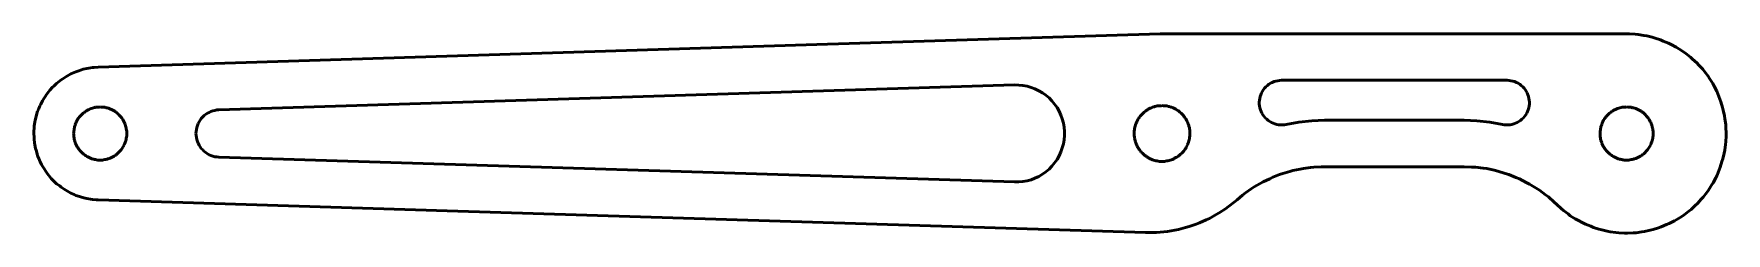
# Model space of a CAD drawing. Header units: millimetres. Extents: x 86 to 214, y 110 to 125.
import ezdxf

# ---------------------------------------------------------------- set-up
doc = ezdxf.new("R2010")
doc.units = ezdxf.units.MM
doc.layers.add('Visible (ISO)', color=7, linetype='Continuous', lineweight=50)

msp = doc.modelspace()

# ---------------------------------------------------------------- linework, layer by layer
at = {"layer": 'Visible (ISO)'}
for p, q in [((91.26, 122.19), (144.59, 123.86)), ((144.59, 123.86), (171.26, 124.69)), ((171.26, 124.69), (171.36, 124.69)), ((171.36, 124.69), (171.57, 124.7)), ((171.57, 124.7), (194.8, 124.7)), ((194.8, 124.7), (206.41, 124.7)), ((206.41, 124.7), (206.63, 124.69)), ((206.63, 124.69), (207.07, 124.67)), ((207.07, 124.67), (207.28, 124.64)), ((207.28, 124.64), (207.71, 124.58)), ((207.71, 124.58), (207.93, 124.54)), ((207.93, 124.54), (208.35, 124.44)), ((208.35, 124.44), (208.56, 124.38)), ((208.56, 124.38), (208.97, 124.25)), ((208.97, 124.25), (209.17, 124.16)), ((209.17, 124.16), (209.58, 124)), ((209.58, 124), (209.77, 123.9)), ((209.77, 123.9), (210.16, 123.7)), ((210.16, 123.7), (210.34, 123.58)), ((210.34, 123.58), (210.71, 123.35)), ((210.71, 123.35), (210.88, 123.22)), ((210.88, 123.22), (211.22, 122.95)), ((211.22, 122.95), (211.39, 122.8)), ((211.39, 122.8), (211.71, 122.51)), ((211.71, 122.51), (211.85, 122.35)), ((88.25, 121.06), (88.47, 121.24)), ((88.47, 121.24), (88.59, 121.32)), ((88.59, 121.32), (88.82, 121.47)), ((88.82, 121.47), (88.95, 121.54)), ((88.95, 121.54), (89.2, 121.68)), ((89.2, 121.68), (89.33, 121.74)), ((89.33, 121.74), (89.59, 121.85)), ((89.59, 121.85), (89.73, 121.9)), ((89.73, 121.9), (90, 121.99)), ((90, 121.99), (90.13, 122.03)), ((90.13, 122.03), (90.41, 122.1)), ((90.41, 122.1), (90.55, 122.12)), ((90.55, 122.12), (90.83, 122.16)), ((90.83, 122.16), (90.97, 122.17)), ((90.97, 122.17), (91.26, 122.19)), ((179.85, 121.1), (179.99, 121.14)), ((179.99, 121.14), (180.13, 121.17)), ((180.13, 121.17), (180.27, 121.19)), ((180.27, 121.19), (180.41, 121.2)), ((180.41, 121.2), (197.41, 121.2)), ((197.41, 121.2), (197.56, 121.19)), ((197.56, 121.19), (197.7, 121.17)), ((197.7, 121.17), (197.84, 121.14)), ((197.84, 121.14), (197.98, 121.1)), ((211.85, 122.35), (212.15, 122.03)), ((212.15, 122.03), (212.28, 121.86)), ((212.28, 121.86), (212.55, 121.51)), ((212.55, 121.51), (212.66, 121.33)), ((212.66, 121.33), (212.9, 120.96)), ((87.13, 119.77), (87.28, 120.01)), ((87.28, 120.01), (87.37, 120.13)), ((87.37, 120.13), (87.54, 120.36)), ((87.54, 120.36), (87.63, 120.46)), ((87.63, 120.46), (87.82, 120.68)), ((87.82, 120.68), (87.93, 120.77)), ((87.93, 120.77), (88.13, 120.97)), ((88.13, 120.97), (88.25, 121.06)), ((100.36, 118.98), (160.3, 120.85)), ((160.3, 120.85), (160.62, 120.84)), ((160.62, 120.84), (160.93, 120.81)), ((160.93, 120.81), (161.24, 120.76)), ((161.24, 120.76), (161.55, 120.67)), ((161.55, 120.67), (161.84, 120.56)), ((161.84, 120.56), (162.13, 120.42)), ((162.13, 120.42), (162.4, 120.26)), ((162.4, 120.26), (162.66, 120.08)), ((162.66, 120.08), (162.9, 119.87)), ((162.9, 119.87), (163.12, 119.65)), ((178.77, 119.84), (178.8, 119.98)), ((178.8, 119.98), (178.85, 120.12)), ((178.85, 120.12), (178.91, 120.25)), ((178.91, 120.25), (178.98, 120.38)), ((178.98, 120.38), (179.05, 120.5)), ((179.05, 120.5), (179.14, 120.61)), ((179.14, 120.61), (179.24, 120.72)), ((179.24, 120.72), (179.35, 120.82)), ((179.35, 120.82), (179.46, 120.9)), ((179.46, 120.9), (179.59, 120.98)), ((179.59, 120.98), (179.72, 121.04)), ((179.72, 121.04), (179.85, 121.1)), ((197.98, 121.1), (198.11, 121.04)), ((198.11, 121.04), (198.24, 120.98)), ((198.24, 120.98), (198.36, 120.9)), ((198.36, 120.9), (198.48, 120.82)), ((198.48, 120.82), (198.59, 120.72)), ((198.59, 120.72), (198.69, 120.61)), ((198.69, 120.61), (198.77, 120.5)), ((198.77, 120.5), (198.85, 120.38)), ((198.85, 120.38), (198.92, 120.25)), ((198.92, 120.25), (198.98, 120.12)), ((198.98, 120.12), (199.03, 119.98)), ((199.03, 119.98), (199.06, 119.84)), ((212.9, 120.96), (213, 120.77)), ((213, 120.77), (213.2, 120.39)), ((213.2, 120.39), (213.29, 120.19)), ((213.29, 120.19), (213.45, 119.78)), ((86.58, 118.47), (86.62, 118.6)), ((86.62, 118.6), (86.7, 118.87)), ((86.7, 118.87), (86.76, 119.01)), ((86.76, 119.01), (86.86, 119.27)), ((86.86, 119.27), (86.93, 119.4)), ((86.93, 119.4), (87.06, 119.65)), ((87.06, 119.65), (87.13, 119.77)), ((90, 118.61), (89.96, 118.56)), ((90.08, 118.68), (90, 118.61)), ((90.13, 118.73), (90.08, 118.68)), ((90.22, 118.8), (90.13, 118.73)), ((90.27, 118.84), (90.22, 118.8)), ((90.36, 118.89), (90.27, 118.84)), ((90.41, 118.93), (90.36, 118.89)), ((90.51, 118.98), (90.41, 118.93)), ((90.57, 119.01), (90.51, 118.98)), ((90.67, 119.05), (90.57, 119.01)), ((90.73, 119.08), (90.67, 119.05)), ((90.83, 119.11), (90.73, 119.08)), ((90.9, 119.13), (90.83, 119.11)), ((91, 119.15), (90.9, 119.13)), ((91.07, 119.17), (91, 119.15)), ((91.18, 119.18), (91.07, 119.17)), ((91.24, 119.19), (91.18, 119.18)), ((91.35, 119.19), (91.24, 119.19)), ((91.41, 119.2), (91.35, 119.19)), ((91.52, 119.19), (91.41, 119.2)), ((91.59, 119.19), (91.52, 119.19)), ((91.7, 119.18), (91.59, 119.19)), ((91.76, 119.17), (91.7, 119.18)), ((91.87, 119.14), (91.76, 119.17)), ((91.93, 119.13), (91.87, 119.14)), ((92.04, 119.1), (91.93, 119.13)), ((92.1, 119.08), (92.04, 119.1)), ((92.2, 119.03), (92.1, 119.08)), ((92.26, 119.01), (92.2, 119.03)), ((92.36, 118.96), (92.26, 119.01)), ((92.41, 118.93), (92.36, 118.96)), ((92.51, 118.87), (92.41, 118.93)), ((92.56, 118.84), (92.51, 118.87)), ((92.65, 118.77), (92.56, 118.84)), ((92.7, 118.73), (92.65, 118.77)), ((92.78, 118.66), (92.7, 118.73)), ((92.83, 118.61), (92.78, 118.66)), ((92.9, 118.53), (92.83, 118.61)), ((99.25, 118.54), (99.37, 118.64)), ((99.37, 118.64), (99.49, 118.72)), ((99.49, 118.72), (99.63, 118.79)), ((99.63, 118.79), (99.76, 118.86)), ((99.76, 118.86), (99.91, 118.9)), ((99.91, 118.9), (100.06, 118.94)), ((100.06, 118.94), (100.21, 118.97)), ((100.21, 118.97), (100.36, 118.98)), ((163.12, 119.65), (163.32, 119.41)), ((163.32, 119.41), (163.5, 119.15)), ((163.5, 119.15), (163.66, 118.87)), ((163.66, 118.87), (163.79, 118.58)), ((163.79, 118.58), (163.9, 118.29)), ((169.88, 118.63), (169.81, 118.55)), ((169.93, 118.68), (169.88, 118.63)), ((170.01, 118.76), (169.93, 118.68)), ((170.06, 118.81), (170.01, 118.76)), ((170.16, 118.88), (170.06, 118.81)), ((170.21, 118.92), (170.16, 118.88)), ((170.31, 118.98), (170.21, 118.92)), ((170.36, 119.02), (170.31, 118.98)), ((170.47, 119.07), (170.36, 119.02)), ((170.53, 119.1), (170.47, 119.07)), ((170.63, 119.14), (170.53, 119.1)), ((170.7, 119.17), (170.63, 119.14)), ((170.81, 119.2), (170.7, 119.17)), ((170.87, 119.23), (170.81, 119.2)), ((170.98, 119.25), (170.87, 119.23)), ((171.05, 119.27), (170.98, 119.25)), ((171.16, 119.28), (171.05, 119.27)), ((171.23, 119.29), (171.16, 119.28)), ((171.35, 119.29), (171.23, 119.29)), ((171.41, 119.3), (171.35, 119.29)), ((171.53, 119.29), (171.41, 119.3)), ((171.6, 119.29), (171.53, 119.29)), ((171.71, 119.27), (171.6, 119.29)), ((171.78, 119.27), (171.71, 119.27)), ((171.89, 119.24), (171.78, 119.27)), ((171.96, 119.23), (171.89, 119.24)), ((172.07, 119.19), (171.96, 119.23)), ((172.13, 119.17), (172.07, 119.19)), ((172.24, 119.13), (172.13, 119.17)), ((172.3, 119.1), (172.24, 119.13)), ((172.4, 119.05), (172.3, 119.1)), ((172.46, 119.02), (172.4, 119.05)), ((172.56, 118.95), (172.46, 119.02)), ((172.62, 118.92), (172.56, 118.95)), ((172.71, 118.85), (172.62, 118.92)), ((172.76, 118.81), (172.71, 118.85)), ((172.85, 118.73), (172.76, 118.81)), ((172.9, 118.68), (172.85, 118.73)), ((172.98, 118.6), (172.9, 118.68)), ((173.02, 118.55), (172.98, 118.6)), ((178.74, 119.56), (178.75, 119.7)), ((178.74, 119.41), (178.74, 119.56)), ((178.76, 119.27), (178.74, 119.41)), ((178.75, 119.7), (178.77, 119.84)), ((178.79, 119.13), (178.76, 119.27)), ((178.83, 118.99), (178.79, 119.13)), ((178.88, 118.85), (178.83, 118.99)), ((178.94, 118.72), (178.88, 118.85)), ((179.01, 118.6), (178.94, 118.72)), ((179.1, 118.48), (179.01, 118.6)), ((198.81, 118.6), (198.73, 118.48)), ((198.89, 118.72), (198.81, 118.6)), ((198.95, 118.85), (198.89, 118.72)), ((199, 118.99), (198.95, 118.85)), ((199.04, 119.13), (199, 118.99)), ((199.07, 119.27), (199.04, 119.13)), ((199.06, 119.84), (199.08, 119.7)), ((199.09, 119.41), (199.07, 119.27)), ((199.08, 119.7), (199.09, 119.56)), ((199.09, 119.56), (199.09, 119.41)), ((205, 118.61), (204.96, 118.56)), ((205.08, 118.68), (205, 118.61)), ((205.13, 118.73), (205.08, 118.68)), ((205.22, 118.8), (205.13, 118.73)), ((205.27, 118.84), (205.22, 118.8)), ((205.36, 118.89), (205.27, 118.84)), ((205.41, 118.93), (205.36, 118.89)), ((205.51, 118.98), (205.41, 118.93)), ((205.57, 119.01), (205.51, 118.98)), ((205.67, 119.05), (205.57, 119.01)), ((205.73, 119.08), (205.67, 119.05)), ((205.83, 119.11), (205.73, 119.08)), ((205.9, 119.13), (205.83, 119.11)), ((206, 119.15), (205.9, 119.13)), ((206.07, 119.17), (206, 119.15)), ((206.18, 119.18), (206.07, 119.17)), ((206.24, 119.19), (206.18, 119.18)), ((206.35, 119.19), (206.24, 119.19)), ((206.41, 119.2), (206.35, 119.19)), ((206.52, 119.19), (206.41, 119.2)), ((206.59, 119.19), (206.52, 119.19)), ((206.7, 119.18), (206.59, 119.19)), ((206.76, 119.17), (206.7, 119.18)), ((206.87, 119.14), (206.76, 119.17)), ((206.93, 119.13), (206.87, 119.14)), ((207.04, 119.1), (206.93, 119.13)), ((207.1, 119.08), (207.04, 119.1)), ((207.2, 119.03), (207.1, 119.08)), ((207.26, 119.01), (207.2, 119.03)), ((207.36, 118.96), (207.26, 119.01)), ((207.41, 118.93), (207.36, 118.96)), ((207.51, 118.87), (207.41, 118.93)), ((207.56, 118.84), (207.51, 118.87)), ((207.65, 118.77), (207.56, 118.84)), ((207.7, 118.73), (207.65, 118.77)), ((207.78, 118.66), (207.7, 118.73)), ((207.83, 118.61), (207.78, 118.66)), ((207.9, 118.53), (207.83, 118.61)), ((213.45, 119.78), (213.52, 119.58)), ((213.52, 119.58), (213.65, 119.16)), ((213.65, 119.16), (213.7, 118.95)), ((213.7, 118.95), (213.8, 118.53)), ((86.41, 117.2), (86.42, 117.34)), ((86.42, 117.34), (86.43, 117.62)), ((86.43, 117.62), (86.45, 117.77)), ((86.45, 117.77), (86.49, 118.05)), ((86.49, 118.05), (86.52, 118.19)), ((86.52, 118.19), (86.58, 118.47)), ((89.42, 117.31), (89.41, 117.2)), ((89.44, 117.48), (89.42, 117.37)), ((89.42, 117.37), (89.42, 117.31)), ((89.47, 117.65), (89.44, 117.54)), ((89.44, 117.54), (89.44, 117.48)), ((89.48, 117.71), (89.47, 117.65)), ((89.52, 117.82), (89.48, 117.71)), ((89.54, 117.88), (89.52, 117.82)), ((89.58, 117.98), (89.54, 117.88)), ((89.6, 118.04), (89.58, 117.98)), ((89.65, 118.14), (89.6, 118.04)), ((89.68, 118.2), (89.65, 118.14)), ((89.74, 118.29), (89.68, 118.2)), ((89.78, 118.34), (89.74, 118.29)), ((89.84, 118.43), (89.78, 118.34)), ((89.88, 118.48), (89.84, 118.43)), ((89.96, 118.56), (89.88, 118.48)), ((92.95, 118.48), (92.9, 118.53)), ((93.01, 118.4), (92.95, 118.48)), ((93.05, 118.34), (93.01, 118.4)), ((93.11, 118.25), (93.05, 118.34)), ((93.15, 118.2), (93.11, 118.25)), ((93.2, 118.1), (93.15, 118.2)), ((93.23, 118.04), (93.2, 118.1)), ((93.27, 117.94), (93.23, 118.04)), ((93.29, 117.88), (93.27, 117.94)), ((93.33, 117.78), (93.29, 117.88)), ((93.35, 117.71), (93.33, 117.78)), ((93.37, 117.61), (93.35, 117.71)), ((93.38, 117.54), (93.37, 117.61)), ((93.4, 117.44), (93.38, 117.54)), ((93.41, 117.37), (93.4, 117.44)), ((93.41, 117.26), (93.41, 117.37)), ((98.63, 117.2), (98.64, 117.35)), ((98.64, 117.35), (98.66, 117.5)), ((98.66, 117.5), (98.69, 117.65)), ((98.69, 117.65), (98.74, 117.79)), ((98.74, 117.79), (98.79, 117.94)), ((98.79, 117.94), (98.86, 118.07)), ((98.86, 118.07), (98.94, 118.2)), ((98.94, 118.2), (99.03, 118.32)), ((99.03, 118.32), (99.14, 118.44)), ((99.14, 118.44), (99.25, 118.54)), ((163.9, 118.29), (163.98, 117.98)), ((163.98, 117.98), (164.04, 117.67)), ((164.04, 117.67), (164.06, 117.36)), ((164.06, 117.36), (164.06, 117.04)), ((169.32, 117.31), (169.31, 117.2)), ((169.34, 117.49), (169.32, 117.38)), ((169.32, 117.38), (169.32, 117.31)), ((169.35, 117.56), (169.34, 117.49)), ((169.37, 117.67), (169.35, 117.56)), ((169.39, 117.74), (169.37, 117.67)), ((169.42, 117.85), (169.39, 117.74)), ((169.44, 117.92), (169.42, 117.85)), ((169.48, 118.02), (169.44, 117.92)), ((169.51, 118.08), (169.48, 118.02)), ((169.56, 118.19), (169.51, 118.08)), ((169.6, 118.25), (169.56, 118.19)), ((169.66, 118.34), (169.6, 118.25)), ((169.69, 118.4), (169.66, 118.34)), ((169.76, 118.49), (169.69, 118.4)), ((169.81, 118.55), (169.76, 118.49)), ((173.09, 118.46), (173.02, 118.55)), ((173.13, 118.4), (173.09, 118.46)), ((173.2, 118.3), (173.13, 118.4)), ((173.23, 118.25), (173.2, 118.3)), ((173.29, 118.15), (173.23, 118.25)), ((173.32, 118.08), (173.29, 118.15)), ((173.36, 117.98), (173.32, 118.08)), ((173.39, 117.92), (173.36, 117.98)), ((173.42, 117.81), (173.39, 117.92)), ((173.44, 117.74), (173.42, 117.81)), ((173.47, 117.63), (173.44, 117.74)), ((173.48, 117.56), (173.47, 117.63)), ((173.5, 117.45), (173.48, 117.56)), ((173.51, 117.38), (173.5, 117.45)), ((173.51, 117.27), (173.51, 117.38)), ((179.19, 118.37), (179.1, 118.48)), ((179.3, 118.27), (179.19, 118.37)), ((179.41, 118.18), (179.3, 118.27)), ((179.53, 118.1), (179.41, 118.18)), ((179.65, 118.03), (179.53, 118.1)), ((179.78, 117.97), (179.65, 118.03)), ((179.92, 117.92), (179.78, 117.97)), ((180.06, 117.88), (179.92, 117.92)), ((180.2, 117.86), (180.06, 117.88)), ((180.34, 117.85), (180.2, 117.86)), ((180.49, 117.85), (180.34, 117.85)), ((180.63, 117.86), (180.49, 117.85)), ((180.77, 117.88), (180.63, 117.86)), ((181.73, 118.06), (180.77, 117.88)), ((182.69, 118.16), (181.73, 118.06)), ((183.66, 118.2), (182.69, 118.16)), ((194.17, 118.2), (183.66, 118.2)), ((195.14, 118.16), (194.17, 118.2)), ((196.1, 118.06), (195.14, 118.16)), ((197.06, 117.88), (196.1, 118.06)), ((197.2, 117.86), (197.06, 117.88)), ((197.34, 117.85), (197.2, 117.86)), ((197.49, 117.85), (197.34, 117.85)), ((197.63, 117.86), (197.49, 117.85)), ((197.77, 117.88), (197.63, 117.86)), ((197.91, 117.92), (197.77, 117.88)), ((198.05, 117.97), (197.91, 117.92)), ((198.18, 118.03), (198.05, 117.97)), ((198.3, 118.1), (198.18, 118.03)), ((198.42, 118.18), (198.3, 118.1)), ((198.53, 118.27), (198.42, 118.18)), ((198.64, 118.37), (198.53, 118.27)), ((198.73, 118.48), (198.64, 118.37)), ((204.42, 117.31), (204.41, 117.2)), ((204.44, 117.48), (204.42, 117.37)), ((204.42, 117.37), (204.42, 117.31)), ((204.47, 117.65), (204.44, 117.54)), ((204.44, 117.54), (204.44, 117.48)), ((204.48, 117.71), (204.47, 117.65)), ((204.52, 117.82), (204.48, 117.71)), ((204.54, 117.88), (204.52, 117.82)), ((204.58, 117.98), (204.54, 117.88)), ((204.6, 118.04), (204.58, 117.98)), ((204.65, 118.14), (204.6, 118.04)), ((204.68, 118.2), (204.65, 118.14)), ((204.74, 118.29), (204.68, 118.2)), ((204.78, 118.34), (204.74, 118.29)), ((204.84, 118.43), (204.78, 118.34)), ((204.88, 118.48), (204.84, 118.43)), ((204.96, 118.56), (204.88, 118.48)), ((207.95, 118.48), (207.9, 118.53)), ((208.01, 118.4), (207.95, 118.48)), ((208.05, 118.34), (208.01, 118.4)), ((208.11, 118.25), (208.05, 118.34)), ((208.15, 118.2), (208.11, 118.25)), ((208.2, 118.1), (208.15, 118.2)), ((208.23, 118.04), (208.2, 118.1)), ((208.27, 117.94), (208.23, 118.04)), ((208.29, 117.88), (208.27, 117.94)), ((208.33, 117.78), (208.29, 117.88)), ((208.35, 117.71), (208.33, 117.78)), ((208.37, 117.61), (208.35, 117.71)), ((208.38, 117.54), (208.37, 117.61)), ((208.4, 117.44), (208.38, 117.54)), ((208.41, 117.37), (208.4, 117.44)), ((208.41, 117.26), (208.41, 117.37)), ((213.8, 118.53), (213.82, 118.31)), ((213.82, 118.31), (213.88, 117.88)), ((213.88, 117.88), (213.89, 117.66)), ((213.89, 117.66), (213.91, 117.23)), ((86.43, 116.91), (86.41, 117.2)), ((86.43, 116.77), (86.43, 116.91)), ((86.47, 116.49), (86.43, 116.77)), ((86.49, 116.35), (86.47, 116.49)), ((86.55, 116.07), (86.49, 116.35)), ((86.58, 115.93), (86.55, 116.07)), ((89.41, 117.2), (89.42, 117.13)), ((89.42, 117.13), (89.42, 117.02)), ((89.42, 117.02), (89.43, 116.96)), ((89.43, 116.96), (89.44, 116.85)), ((89.44, 116.85), (89.46, 116.79)), ((89.46, 116.79), (89.48, 116.68)), ((89.48, 116.68), (89.5, 116.62)), ((89.5, 116.62), (89.54, 116.51)), ((89.54, 116.51), (89.56, 116.45)), ((89.56, 116.45), (89.6, 116.35)), ((89.6, 116.35), (89.63, 116.29)), ((89.63, 116.29), (89.68, 116.2)), ((89.68, 116.2), (89.72, 116.14)), ((89.72, 116.14), (89.78, 116.05)), ((89.78, 116.05), (89.82, 116)), ((92.99, 115.96), (93.05, 116.05)), ((93.05, 116.05), (93.09, 116.11)), ((93.09, 116.11), (93.15, 116.2)), ((93.15, 116.2), (93.18, 116.26)), ((93.18, 116.26), (93.23, 116.35)), ((93.23, 116.35), (93.25, 116.41)), ((93.25, 116.41), (93.29, 116.51)), ((93.29, 116.51), (93.31, 116.58)), ((93.31, 116.58), (93.35, 116.68)), ((93.35, 116.68), (93.36, 116.74)), ((93.36, 116.74), (93.38, 116.85)), ((93.38, 116.85), (93.39, 116.91)), ((93.39, 116.91), (93.41, 117.02)), ((93.41, 117.2), (93.41, 117.26)), ((93.41, 117.09), (93.41, 117.2)), ((93.41, 117.02), (93.41, 117.09)), ((98.64, 117.04), (98.63, 117.2)), ((98.66, 116.89), (98.64, 117.04)), ((98.69, 116.75), (98.66, 116.89)), ((98.74, 116.6), (98.69, 116.75)), ((98.79, 116.46), (98.74, 116.6)), ((98.86, 116.32), (98.79, 116.46)), ((98.94, 116.19), (98.86, 116.32)), ((99.03, 116.07), (98.94, 116.19)), ((99.14, 115.96), (99.03, 116.07)), ((163.9, 116.11), (163.79, 115.81)), ((163.98, 116.41), (163.9, 116.11)), ((164.04, 116.72), (163.98, 116.41)), ((164.06, 117.04), (164.04, 116.72)), ((169.31, 117.2), (169.32, 117.13)), ((169.32, 117.13), (169.32, 117.01)), ((169.32, 117.01), (169.33, 116.95)), ((169.33, 116.95), (169.35, 116.83)), ((169.35, 116.83), (169.36, 116.77)), ((169.36, 116.77), (169.39, 116.65)), ((169.39, 116.65), (169.41, 116.59)), ((169.41, 116.59), (169.44, 116.48)), ((169.44, 116.48), (169.47, 116.42)), ((169.47, 116.42), (169.51, 116.31)), ((169.51, 116.31), (169.54, 116.25)), ((169.54, 116.25), (169.6, 116.15)), ((169.6, 116.15), (169.63, 116.09)), ((169.63, 116.09), (169.69, 115.99)), ((173.13, 115.99), (173.17, 116.05)), ((173.17, 116.05), (173.23, 116.15)), ((173.23, 116.15), (173.26, 116.21)), ((173.26, 116.21), (173.32, 116.31)), ((173.32, 116.31), (173.34, 116.37)), ((173.34, 116.37), (173.39, 116.48)), ((173.39, 116.48), (173.41, 116.54)), ((173.41, 116.54), (173.44, 116.65)), ((173.44, 116.65), (173.46, 116.72)), ((173.46, 116.72), (173.48, 116.83)), ((173.48, 116.83), (173.49, 116.9)), ((173.49, 116.9), (173.51, 117.01)), ((173.51, 117.2), (173.51, 117.27)), ((173.51, 117.08), (173.51, 117.2)), ((173.51, 117.01), (173.51, 117.08)), ((204.41, 117.2), (204.42, 117.13)), ((204.42, 117.13), (204.42, 117.02)), ((204.42, 117.02), (204.43, 116.96)), ((204.43, 116.96), (204.44, 116.85)), ((204.44, 116.85), (204.46, 116.79)), ((204.46, 116.79), (204.48, 116.68)), ((204.48, 116.68), (204.5, 116.62)), ((204.5, 116.62), (204.54, 116.51)), ((204.54, 116.51), (204.56, 116.45)), ((204.56, 116.45), (204.6, 116.35)), ((204.6, 116.35), (204.63, 116.29)), ((204.63, 116.29), (204.68, 116.2)), ((204.68, 116.2), (204.72, 116.14)), ((204.72, 116.14), (204.78, 116.05)), ((204.78, 116.05), (204.82, 116)), ((207.99, 115.96), (208.05, 116.05)), ((208.05, 116.05), (208.09, 116.11)), ((208.09, 116.11), (208.15, 116.2)), ((208.15, 116.2), (208.18, 116.26)), ((208.18, 116.26), (208.23, 116.35)), ((208.23, 116.35), (208.25, 116.41)), ((208.25, 116.41), (208.29, 116.51)), ((208.29, 116.51), (208.31, 116.58)), ((208.31, 116.58), (208.35, 116.68)), ((208.35, 116.68), (208.36, 116.74)), ((208.36, 116.74), (208.38, 116.85)), ((208.38, 116.85), (208.39, 116.91)), ((208.39, 116.91), (208.41, 117.02)), ((208.41, 117.2), (208.41, 117.26)), ((208.41, 117.09), (208.41, 117.2)), ((208.41, 117.02), (208.41, 117.09)), ((213.86, 116.36), (213.81, 115.93)), ((213.89, 116.58), (213.86, 116.36)), ((213.91, 117.01), (213.89, 116.58)), ((213.91, 117.23), (213.91, 117.01)), ((86.66, 115.66), (86.58, 115.93)), ((86.7, 115.52), (86.66, 115.66)), ((86.81, 115.26), (86.7, 115.52)), ((86.86, 115.12), (86.81, 115.26)), ((86.99, 114.87), (86.86, 115.12)), ((87.06, 114.74), (86.99, 114.87)), ((89.82, 116), (89.88, 115.91)), ((89.88, 115.91), (89.93, 115.86)), ((89.93, 115.86), (90, 115.78)), ((90, 115.78), (90.05, 115.74)), ((90.05, 115.74), (90.13, 115.66)), ((90.13, 115.66), (90.18, 115.63)), ((90.18, 115.63), (90.27, 115.56)), ((90.27, 115.56), (90.32, 115.52)), ((90.32, 115.52), (90.41, 115.46)), ((90.41, 115.46), (90.47, 115.43)), ((90.47, 115.43), (90.57, 115.38)), ((90.57, 115.38), (90.63, 115.36)), ((90.63, 115.36), (90.73, 115.32)), ((90.73, 115.32), (90.79, 115.3)), ((90.79, 115.3), (90.9, 115.27)), ((90.9, 115.27), (90.96, 115.25)), ((90.96, 115.25), (91.07, 115.23)), ((91.07, 115.23), (91.13, 115.22)), ((91.13, 115.22), (91.24, 115.2)), ((91.24, 115.2), (91.31, 115.2)), ((91.31, 115.2), (91.41, 115.2)), ((91.41, 115.2), (91.48, 115.2)), ((91.48, 115.2), (91.59, 115.2)), ((91.59, 115.2), (91.65, 115.21)), ((91.65, 115.21), (91.76, 115.23)), ((91.76, 115.23), (91.83, 115.24)), ((91.83, 115.24), (91.93, 115.27)), ((91.93, 115.27), (91.99, 115.28)), ((91.99, 115.28), (92.1, 115.32)), ((92.1, 115.32), (92.16, 115.34)), ((92.16, 115.34), (92.26, 115.38)), ((92.26, 115.38), (92.32, 115.41)), ((92.32, 115.41), (92.41, 115.46)), ((92.41, 115.46), (92.47, 115.5)), ((92.47, 115.5), (92.56, 115.56)), ((92.56, 115.56), (92.61, 115.6)), ((92.61, 115.6), (92.7, 115.66)), ((92.7, 115.66), (92.75, 115.71)), ((92.75, 115.71), (92.83, 115.78)), ((92.83, 115.78), (92.87, 115.83)), ((92.87, 115.83), (92.95, 115.91)), ((92.95, 115.91), (92.99, 115.96)), ((99.25, 115.85), (99.14, 115.96)), ((99.37, 115.76), (99.25, 115.85)), ((99.49, 115.67), (99.37, 115.76)), ((99.63, 115.6), (99.49, 115.67)), ((99.76, 115.54), (99.63, 115.6)), ((99.91, 115.49), (99.76, 115.54)), ((100.06, 115.45), (99.91, 115.49)), ((100.21, 115.43), (100.06, 115.45)), ((100.36, 115.42), (100.21, 115.43)), ((160.3, 113.55), (100.36, 115.42)), ((163.32, 114.99), (163.12, 114.74)), ((163.5, 115.25), (163.32, 114.99)), ((163.66, 115.52), (163.5, 115.25)), ((163.79, 115.81), (163.66, 115.52)), ((169.69, 115.99), (169.74, 115.94)), ((169.74, 115.94), (169.81, 115.85)), ((169.81, 115.85), (169.85, 115.8)), ((169.85, 115.8), (169.93, 115.71)), ((169.93, 115.71), (169.98, 115.67)), ((169.98, 115.67), (170.06, 115.59)), ((170.06, 115.59), (170.12, 115.55)), ((170.12, 115.55), (170.21, 115.48)), ((170.21, 115.48), (170.27, 115.44)), ((170.27, 115.44), (170.36, 115.38)), ((170.36, 115.38), (170.43, 115.35)), ((170.43, 115.35), (170.53, 115.29)), ((170.53, 115.29), (170.59, 115.27)), ((170.59, 115.27), (170.7, 115.22)), ((170.7, 115.22), (170.76, 115.2)), ((170.76, 115.2), (170.87, 115.17)), ((170.87, 115.17), (170.94, 115.15)), ((170.94, 115.15), (171.05, 115.13)), ((171.05, 115.13), (171.12, 115.12)), ((171.12, 115.12), (171.23, 115.1)), ((171.23, 115.1), (171.3, 115.1)), ((171.3, 115.1), (171.41, 115.1)), ((171.41, 115.1), (171.48, 115.1)), ((171.48, 115.1), (171.6, 115.1)), ((171.6, 115.1), (171.67, 115.11)), ((171.67, 115.11), (171.78, 115.13)), ((171.78, 115.13), (171.85, 115.14)), ((171.85, 115.14), (171.96, 115.17)), ((171.96, 115.17), (172.02, 115.19)), ((172.02, 115.19), (172.13, 115.22)), ((172.13, 115.22), (172.2, 115.25)), ((172.2, 115.25), (172.3, 115.29)), ((172.3, 115.29), (172.36, 115.33)), ((172.36, 115.33), (172.46, 115.38)), ((172.46, 115.38), (172.52, 115.42)), ((172.52, 115.42), (172.62, 115.48)), ((172.62, 115.48), (172.67, 115.52)), ((172.67, 115.52), (172.76, 115.59)), ((172.76, 115.59), (172.81, 115.63)), ((172.81, 115.63), (172.9, 115.71)), ((172.9, 115.71), (172.95, 115.76)), ((172.95, 115.76), (173.02, 115.85)), ((173.02, 115.85), (173.06, 115.9)), ((173.06, 115.9), (173.13, 115.99)), ((204.82, 116), (204.88, 115.91)), ((204.88, 115.91), (204.93, 115.86)), ((204.93, 115.86), (205, 115.78)), ((205, 115.78), (205.05, 115.74)), ((205.05, 115.74), (205.13, 115.66)), ((205.13, 115.66), (205.18, 115.63)), ((205.18, 115.63), (205.27, 115.56)), ((205.27, 115.56), (205.32, 115.52)), ((205.32, 115.52), (205.41, 115.46)), ((205.41, 115.46), (205.47, 115.43)), ((205.47, 115.43), (205.57, 115.38)), ((205.57, 115.38), (205.63, 115.36)), ((205.63, 115.36), (205.73, 115.32)), ((205.73, 115.32), (205.79, 115.3)), ((205.79, 115.3), (205.9, 115.27)), ((205.9, 115.27), (205.96, 115.25)), ((205.96, 115.25), (206.07, 115.23)), ((206.07, 115.23), (206.13, 115.22)), ((206.13, 115.22), (206.24, 115.2)), ((206.24, 115.2), (206.31, 115.2)), ((206.31, 115.2), (206.41, 115.2)), ((206.41, 115.2), (206.48, 115.2)), ((206.48, 115.2), (206.59, 115.2)), ((206.59, 115.2), (206.65, 115.21)), ((206.65, 115.21), (206.76, 115.23)), ((206.76, 115.23), (206.83, 115.24)), ((206.83, 115.24), (206.93, 115.27)), ((206.93, 115.27), (206.99, 115.28)), ((206.99, 115.28), (207.1, 115.32)), ((207.1, 115.32), (207.16, 115.34)), ((207.16, 115.34), (207.26, 115.38)), ((207.26, 115.38), (207.32, 115.41)), ((207.32, 115.41), (207.41, 115.46)), ((207.41, 115.46), (207.47, 115.5)), ((207.47, 115.5), (207.56, 115.56)), ((207.56, 115.56), (207.61, 115.6)), ((207.61, 115.6), (207.7, 115.66)), ((207.7, 115.66), (207.75, 115.71)), ((207.75, 115.71), (207.83, 115.78)), ((207.83, 115.78), (207.87, 115.83)), ((207.87, 115.83), (207.95, 115.91)), ((207.95, 115.91), (207.99, 115.96)), ((213.6, 115.08), (213.47, 114.67)), ((213.67, 115.29), (213.6, 115.08)), ((213.76, 115.72), (213.67, 115.29)), ((213.81, 115.93), (213.76, 115.72)), ((87.21, 114.5), (87.06, 114.74)), ((87.28, 114.38), (87.21, 114.5)), ((87.45, 114.15), (87.28, 114.38)), ((87.54, 114.04), (87.45, 114.15)), ((87.73, 113.82), (87.54, 114.04)), ((87.82, 113.72), (87.73, 113.82)), ((88.03, 113.52), (87.82, 113.72)), ((88.13, 113.42), (88.03, 113.52)), ((160.62, 113.55), (160.3, 113.55)), ((160.93, 113.58), (160.62, 113.55)), ((161.24, 113.64), (160.93, 113.58)), ((161.55, 113.72), (161.24, 113.64)), ((161.84, 113.83), (161.55, 113.72)), ((162.13, 113.97), (161.84, 113.83)), ((162.4, 114.13), (162.13, 113.97)), ((162.66, 114.31), (162.4, 114.13)), ((162.9, 114.52), (162.66, 114.31)), ((163.12, 114.74), (162.9, 114.52)), ((179.04, 113.57), (178.81, 113.43)), ((179.53, 113.79), (179.04, 113.57)), ((179.77, 113.91), (179.53, 113.79)), ((180.27, 114.1), (179.77, 113.91)), ((180.52, 114.19), (180.27, 114.1)), ((181.03, 114.34), (180.52, 114.19)), ((181.28, 114.41), (181.03, 114.34)), ((181.81, 114.52), (181.28, 114.41)), ((182.07, 114.57), (181.81, 114.52)), ((182.6, 114.63), (182.07, 114.57)), ((182.86, 114.66), (182.6, 114.63)), ((183.4, 114.69), (182.86, 114.66)), ((183.66, 114.7), (183.4, 114.69)), ((187.16, 114.7), (183.66, 114.7)), ((194.17, 114.7), (187.16, 114.7)), ((194.74, 114.67), (194.17, 114.7)), ((195.03, 114.66), (194.74, 114.67)), ((195.6, 114.59), (195.03, 114.66)), ((195.88, 114.55), (195.6, 114.59)), ((196.44, 114.43), (195.88, 114.55)), ((196.72, 114.37), (196.44, 114.43)), ((197.27, 114.19), (196.72, 114.37)), ((197.54, 114.11), (197.27, 114.19)), ((198.08, 113.89), (197.54, 114.11)), ((198.34, 113.78), (198.08, 113.89)), ((198.85, 113.52), (198.34, 113.78)), ((199.11, 113.39), (198.85, 113.52)), ((212.93, 113.48), (212.81, 113.3)), ((213.13, 113.87), (212.93, 113.48)), ((213.23, 114.06), (213.13, 113.87)), ((213.39, 114.47), (213.23, 114.06)), ((213.47, 114.67), (213.39, 114.47)), ((88.36, 113.25), (88.13, 113.42)), ((88.47, 113.16), (88.36, 113.25)), ((88.71, 113), (88.47, 113.16)), ((88.82, 112.92), (88.71, 113)), ((89.07, 112.78), (88.82, 112.92)), ((89.2, 112.71), (89.07, 112.78)), ((89.46, 112.6), (89.2, 112.71)), ((89.59, 112.54), (89.46, 112.6)), ((89.86, 112.45), (89.59, 112.54)), ((90, 112.4), (89.86, 112.45)), ((90.27, 112.33), (90, 112.4)), ((90.41, 112.3), (90.27, 112.33)), ((90.69, 112.25), (90.41, 112.3)), ((90.83, 112.23), (90.69, 112.25)), ((91.12, 112.21), (90.83, 112.23)), ((91.26, 112.2), (91.12, 112.21)), ((177.07, 112.21), (176.85, 112.04)), ((177.48, 112.55), (177.07, 112.21)), ((177.69, 112.72), (177.48, 112.55)), ((178.13, 113.02), (177.69, 112.72)), ((178.35, 113.17), (178.13, 113.02)), ((178.81, 113.43), (178.35, 113.17)), ((199.59, 113.09), (199.11, 113.39)), ((199.84, 112.93), (199.59, 113.09)), ((200.3, 112.59), (199.84, 112.93)), ((200.53, 112.42), (200.3, 112.59)), ((200.95, 112.03), (200.53, 112.42)), ((212.04, 112.25), (211.75, 111.93)), ((212.19, 112.41), (212.04, 112.25)), ((212.45, 112.76), (212.19, 112.41)), ((212.58, 112.93), (212.45, 112.76)), ((212.81, 113.3), (212.58, 112.93)), ((117.56, 111.38), (91.26, 112.2)), ((170.16, 109.74), (117.56, 111.38)), ((175.48, 111.09), (175, 110.81)), ((175.73, 111.22), (175.48, 111.09)), ((176.19, 111.53), (175.73, 111.22)), ((176.42, 111.69), (176.19, 111.53)), ((176.85, 112.04), (176.42, 111.69)), ((201.17, 111.84), (200.95, 112.03)), ((201.49, 111.55), (201.17, 111.84)), ((201.65, 111.4), (201.49, 111.55)), ((202, 111.14), (201.65, 111.4)), ((202.17, 111.01), (202, 111.14)), ((202.54, 110.78), (202.17, 111.01)), ((210.57, 110.96), (210.21, 110.73)), ((210.76, 111.08), (210.57, 110.96)), ((211.1, 111.35), (210.76, 111.08)), ((211.27, 111.48), (211.1, 111.35)), ((211.59, 111.78), (211.27, 111.48)), ((211.75, 111.93), (211.59, 111.78)), ((170.72, 109.74), (170.16, 109.74)), ((170.99, 109.74), (170.72, 109.74)), ((171.55, 109.8), (170.99, 109.74)), ((171.83, 109.82), (171.55, 109.8)), ((172.37, 109.92), (171.83, 109.82)), ((172.65, 109.97), (172.37, 109.92)), ((173.18, 110.11), (172.65, 109.97)), ((173.45, 110.19), (173.18, 110.11)), ((173.98, 110.37), (173.45, 110.19)), ((174.24, 110.47), (173.98, 110.37)), ((174.75, 110.7), (174.24, 110.47)), ((175, 110.81), (174.75, 110.7)), ((202.73, 110.67), (202.54, 110.78)), ((203.11, 110.47), (202.73, 110.67)), ((203.31, 110.37), (203.11, 110.47)), ((203.71, 110.21), (203.31, 110.37)), ((203.91, 110.13), (203.71, 110.21)), ((204.33, 110), (203.91, 110.13)), ((204.54, 109.94), (204.33, 110)), ((204.96, 109.85), (204.54, 109.94)), ((205.18, 109.8), (204.96, 109.85)), ((205.61, 109.75), (205.18, 109.8)), ((205.82, 109.72), (205.61, 109.75)), ((206.26, 109.7), (205.82, 109.72)), ((206.48, 109.7), (206.26, 109.7)), ((206.91, 109.72), (206.48, 109.7)), ((207.13, 109.73), (206.91, 109.72)), ((207.56, 109.79), (207.13, 109.73)), ((207.77, 109.82), (207.56, 109.79)), ((208.2, 109.92), (207.77, 109.82)), ((208.41, 109.97), (208.2, 109.92)), ((208.82, 110.1), (208.41, 109.97)), ((209.03, 110.17), (208.82, 110.1)), ((209.43, 110.34), (209.03, 110.17)), ((209.63, 110.42), (209.43, 110.34)), ((210.02, 110.63), (209.63, 110.42)), ((210.21, 110.73), (210.02, 110.63))]:
    msp.add_line(p, q, dxfattribs=at)

doc.saveas('drawing.dxf')
